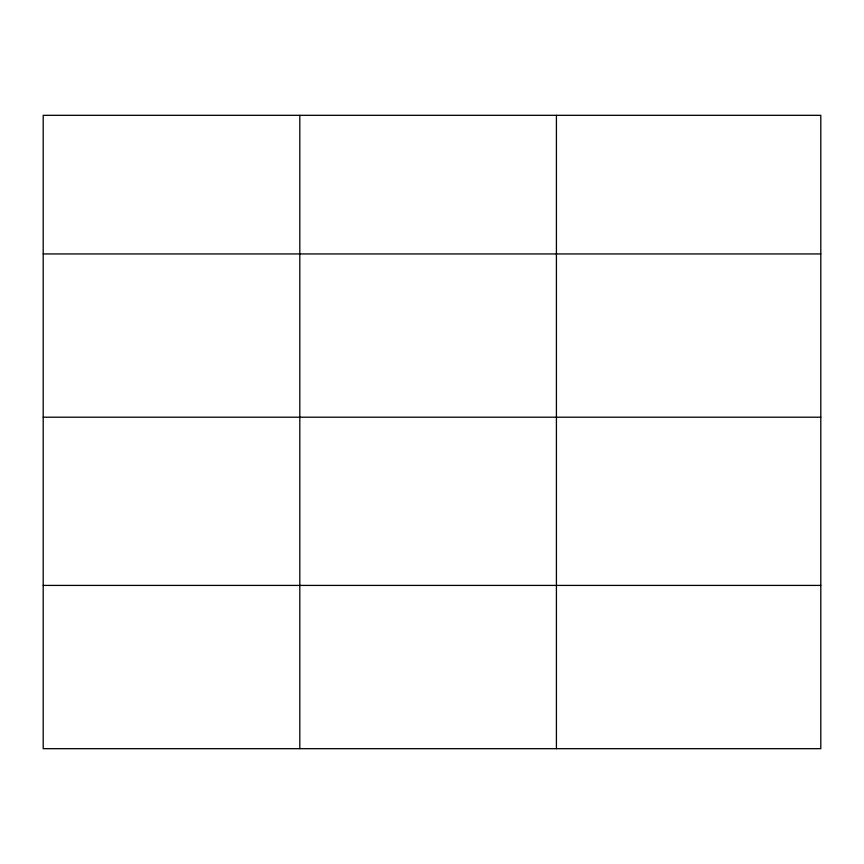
<?xml version="1.0" encoding="UTF-8"?>
<svg xmlns="http://www.w3.org/2000/svg" width="864" height="864" viewBox="0 0 864 864"><rect width="100%" height="100%" fill="white"/><g stroke="black" fill="none" stroke-linecap="round" stroke-linejoin="round"><path stroke-width="1.3" d="M820.8 417.204L820.8 115.322L43.2 115.322L43.2 748.678L820.8 748.678L820.8 417.204L43.2 417.204M43.2 253.94L820.8 253.94M43.2 585.414L820.8 585.414M556.416 115.322L556.416 748.678M299.808 115.322L299.808 748.678"/></g></svg>
